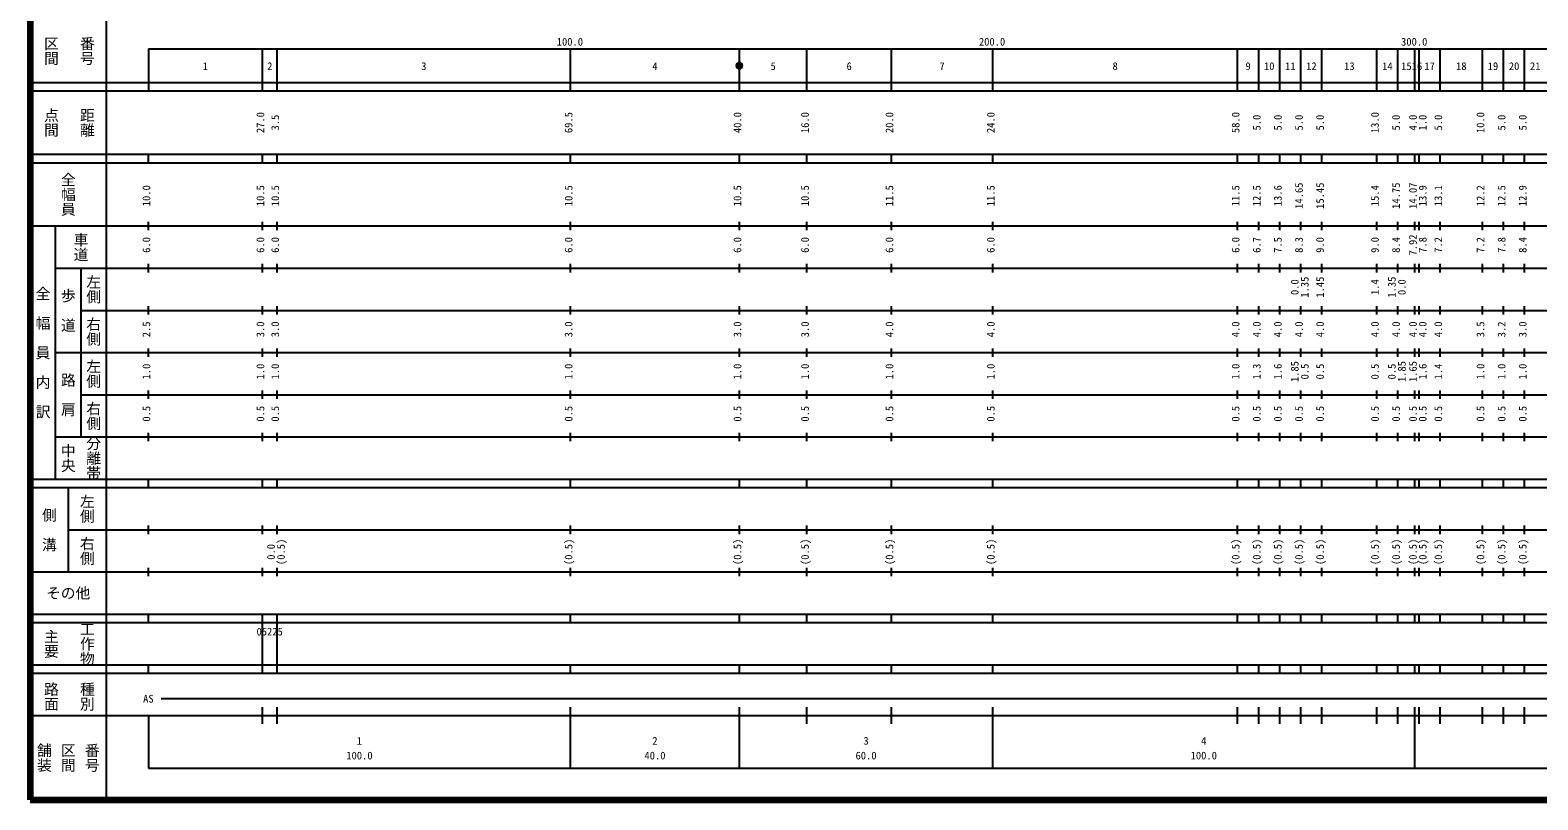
# Model space of a CAD drawing. Units: millimetres on the paper, enlarged 1000 times. Extents: x 40000 to 680000, y 20000 to 380000.
# Drawn here: x 40000 to 397129, y 20000 to 202409 of the extents above; entities that cross this region are included whole.
import ezdxf
from ezdxf.enums import TextEntityAlignment as Align

# ---------------------------------------------------------------- set-up
doc = ezdxf.new("R2010")
doc.units = ezdxf.units.MM
doc.header["$LTSCALE"] = 1000
doc.layers.add('M-TTL', color=2, linetype='Continuous', lineweight=140)
doc.layers.add('M-TTL-BAND', color=7, linetype='Continuous', lineweight=25)
doc.styles.add('@ＭＳ ゴシック', font='')
doc.styles.add('ＭＳ ゴシック', font='')
doc.styles.get('@ＭＳ ゴシック').set_extended_font_data('@MS Gothic')
doc.styles.get('ＭＳ ゴシック').set_extended_font_data('MS Gothic')

msp = doc.modelspace()

# ---------------------------------------------------------------- hatches: boundary and pattern name
at = {"layer": 'M-TTL-BAND'}
msp.add_hatch(color=256, dxfattribs=at).paths.add_polyline_path([(208750, 194000, 1), (207250, 194000, 1)])

# ---------------------------------------------------------------- linework, layer by layer
at = {"layer": 'M-TTL'}
for p, q in [((40000, 380000), (40000, 20000)), ((40000, 20000), (680000, 20000))]:
    msp.add_line(p, q, dxfattribs=at)
at = {"layer": 'M-TTL-BAND'}
for p, q in [((58000, 370000), (58000, 20000)), ((68000, 198000), (579000, 198000)), ((68000, 198000), (68000, 188000)), ((95000, 188000), (95000, 198000)), ((98500, 188000), (98500, 198000)), ((168000, 188000), (168000, 198000)), ((208000, 188000), (208000, 198000)), ((224000, 188000), (224000, 198000)), ((244000, 188000), (244000, 198000)), ((268000, 188000), (268000, 198000)), ((326000, 188000), (326000, 198000)), ((331000, 188000), (331000, 198000)), ((336000, 188000), (336000, 198000)), ((341000, 188000), (341000, 198000)), ((346000, 188000), (346000, 198000)), ((359000, 188000), (359000, 198000)), ((364000, 188000), (364000, 198000)), ((368000, 188000), (368000, 198000)), ((369000, 188000), (369000, 198000)), ((374000, 188000), (374000, 198000)), ((384000, 188000), (384000, 198000)), ((389000, 188000), (389000, 198000)), ((394000, 188000), (394000, 198000)), ((40000, 190000), (579000, 190000)), ((40000, 188000), (579000, 188000)), ((40000, 173000), (579000, 173000)), ((68000, 171000), (68000, 173000)), ((95000, 171000), (95000, 173000)), ((98500, 171000), (98500, 173000)), ((168000, 171000), (168000, 173000)), ((208000, 171000), (208000, 173000)), ((224000, 171000), (224000, 173000)), ((244000, 171000), (244000, 173000)), ((268000, 171000), (268000, 173000)), ((326000, 171000), (326000, 173000)), ((331000, 171000), (331000, 173000)), ((336000, 171000), (336000, 173000)), ((341000, 171000), (341000, 173000)), ((346000, 171000), (346000, 173000)), ((359000, 171000), (359000, 173000)), ((364000, 171000), (364000, 173000)), ((368000, 171000), (368000, 173000)), ((369000, 171000), (369000, 173000)), ((374000, 171000), (374000, 173000)), ((384000, 171000), (384000, 173000)), ((389000, 171000), (389000, 173000)), ((394000, 171000), (394000, 173000)), ((40000, 171000), (579000, 171000)), ((40000, 156000), (579000, 156000)), ((46000, 96000), (46000, 156000)), ((68000, 155000), (68000, 157000)), ((95000, 155000), (95000, 157000)), ((98500, 155000), (98500, 157000)), ((168000, 155000), (168000, 157000)), ((208000, 155000), (208000, 157000)), ((224000, 155000), (224000, 157000)), ((244000, 155000), (244000, 157000)), ((268000, 155000), (268000, 157000)), ((326000, 155000), (326000, 157000)), ((331000, 155000), (331000, 157000)), ((336000, 155000), (336000, 157000)), ((341000, 155000), (341000, 157000)), ((346000, 155000), (346000, 157000)), ((359000, 155000), (359000, 157000)), ((364000, 155000), (364000, 157000)), ((368000, 155000), (368000, 157000)), ((369000, 155000), (369000, 157000)), ((374000, 155000), (374000, 157000)), ((384000, 155000), (384000, 157000)), ((389000, 155000), (389000, 157000)), ((394000, 155000), (394000, 157000)), ((68000, 145000), (68000, 147000)), ((95000, 145000), (95000, 147000)), ((98500, 145000), (98500, 147000)), ((168000, 145000), (168000, 147000)), ((208000, 145000), (208000, 147000)), ((224000, 145000), (224000, 147000)), ((244000, 145000), (244000, 147000)), ((268000, 145000), (268000, 147000)), ((326000, 145000), (326000, 147000)), ((331000, 145000), (331000, 147000)), ((336000, 145000), (336000, 147000)), ((341000, 145000), (341000, 147000)), ((346000, 145000), (346000, 147000)), ((359000, 145000), (359000, 147000)), ((364000, 145000), (364000, 147000)), ((368000, 145000), (368000, 147000)), ((369000, 145000), (369000, 147000)), ((374000, 145000), (374000, 147000)), ((384000, 145000), (384000, 147000)), ((389000, 145000), (389000, 147000)), ((394000, 145000), (394000, 147000)), ((46000, 146000), (579000, 146000)), ((52000, 146000), (52000, 106000)), ((52000, 136000), (579000, 136000)), ((68000, 135000), (68000, 137000)), ((95000, 135000), (95000, 137000)), ((98500, 135000), (98500, 137000)), ((168000, 135000), (168000, 137000)), ((208000, 135000), (208000, 137000)), ((224000, 135000), (224000, 137000)), ((244000, 135000), (244000, 137000)), ((268000, 135000), (268000, 137000)), ((326000, 135000), (326000, 137000)), ((331000, 135000), (331000, 137000)), ((336000, 135000), (336000, 137000)), ((341000, 135000), (341000, 137000)), ((346000, 135000), (346000, 137000)), ((359000, 135000), (359000, 137000)), ((364000, 135000), (364000, 137000)), ((368000, 135000), (368000, 137000)), ((369000, 135000), (369000, 137000)), ((374000, 135000), (374000, 137000)), ((384000, 135000), (384000, 137000)), ((389000, 135000), (389000, 137000)), ((394000, 135000), (394000, 137000)), ((46000, 126000), (579000, 126000)), ((68000, 125000), (68000, 127000)), ((95000, 125000), (95000, 127000)), ((98500, 125000), (98500, 127000)), ((168000, 125000), (168000, 127000)), ((208000, 125000), (208000, 127000)), ((224000, 125000), (224000, 127000)), ((244000, 125000), (244000, 127000)), ((268000, 125000), (268000, 127000)), ((326000, 125000), (326000, 127000)), ((331000, 125000), (331000, 127000)), ((336000, 125000), (336000, 127000)), ((341000, 125000), (341000, 127000)), ((346000, 125000), (346000, 127000)), ((359000, 125000), (359000, 127000)), ((364000, 125000), (364000, 127000)), ((368000, 125000), (368000, 127000)), ((369000, 125000), (369000, 127000)), ((374000, 125000), (374000, 127000)), ((384000, 125000), (384000, 127000)), ((389000, 125000), (389000, 127000)), ((394000, 125000), (394000, 127000)), ((52000, 116000), (579000, 116000)), ((68000, 115000), (68000, 117000)), ((95000, 115000), (95000, 117000)), ((98500, 115000), (98500, 117000)), ((168000, 115000), (168000, 117000)), ((208000, 115000), (208000, 117000)), ((224000, 115000), (224000, 117000)), ((244000, 115000), (244000, 117000)), ((268000, 115000), (268000, 117000)), ((326000, 115000), (326000, 117000)), ((331000, 115000), (331000, 117000)), ((336000, 115000), (336000, 117000)), ((341000, 115000), (341000, 117000)), ((346000, 115000), (346000, 117000)), ((359000, 115000), (359000, 117000)), ((364000, 115000), (364000, 117000)), ((368000, 115000), (368000, 117000)), ((369000, 115000), (369000, 117000)), ((374000, 115000), (374000, 117000)), ((384000, 115000), (384000, 117000)), ((389000, 115000), (389000, 117000)), ((394000, 115000), (394000, 117000)), ((46000, 106000), (579000, 106000)), ((68000, 105000), (68000, 107000)), ((95000, 105000), (95000, 107000)), ((98500, 105000), (98500, 107000)), ((168000, 105000), (168000, 107000)), ((208000, 105000), (208000, 107000)), ((224000, 105000), (224000, 107000)), ((244000, 105000), (244000, 107000)), ((268000, 105000), (268000, 107000)), ((326000, 105000), (326000, 107000)), ((331000, 105000), (331000, 107000)), ((336000, 105000), (336000, 107000)), ((341000, 105000), (341000, 107000)), ((346000, 105000), (346000, 107000)), ((359000, 105000), (359000, 107000)), ((364000, 105000), (364000, 107000)), ((368000, 105000), (368000, 107000)), ((369000, 105000), (369000, 107000)), ((374000, 105000), (374000, 107000)), ((384000, 105000), (384000, 107000)), ((389000, 105000), (389000, 107000)), ((394000, 105000), (394000, 107000)), ((40000, 96000), (579000, 96000)), ((40000, 94000), (579000, 94000)), ((49000, 94000), (49000, 74000)), ((68000, 94000), (68000, 96000)), ((95000, 94000), (95000, 96000)), ((98500, 94000), (98500, 96000)), ((168000, 94000), (168000, 96000)), ((208000, 94000), (208000, 96000)), ((224000, 94000), (224000, 96000)), ((244000, 94000), (244000, 96000)), ((268000, 94000), (268000, 96000)), ((326000, 94000), (326000, 96000)), ((331000, 94000), (331000, 96000)), ((336000, 94000), (336000, 96000)), ((341000, 94000), (341000, 96000)), ((346000, 94000), (346000, 96000)), ((359000, 94000), (359000, 96000)), ((364000, 94000), (364000, 96000)), ((368000, 94000), (368000, 96000)), ((369000, 94000), (369000, 96000)), ((374000, 94000), (374000, 96000)), ((384000, 94000), (384000, 96000)), ((389000, 94000), (389000, 96000)), ((394000, 94000), (394000, 96000)), ((49000, 84000), (579000, 84000)), ((68000, 83000), (68000, 85000)), ((95000, 83000), (95000, 85000)), ((98500, 83000), (98500, 85000)), ((168000, 83000), (168000, 85000)), ((208000, 83000), (208000, 85000)), ((224000, 83000), (224000, 85000)), ((244000, 83000), (244000, 85000)), ((268000, 83000), (268000, 85000)), ((326000, 83000), (326000, 85000)), ((331000, 83000), (331000, 85000)), ((336000, 83000), (336000, 85000)), ((341000, 83000), (341000, 85000)), ((346000, 83000), (346000, 85000)), ((359000, 83000), (359000, 85000)), ((364000, 83000), (364000, 85000)), ((368000, 83000), (368000, 85000)), ((369000, 83000), (369000, 85000)), ((374000, 83000), (374000, 85000)), ((384000, 83000), (384000, 85000)), ((389000, 83000), (389000, 85000)), ((394000, 83000), (394000, 85000)), ((68000, 73000), (68000, 75000)), ((95000, 73000), (95000, 75000)), ((98500, 73000), (98500, 75000)), ((168000, 73000), (168000, 75000)), ((208000, 73000), (208000, 75000)), ((224000, 73000), (224000, 75000)), ((244000, 73000), (244000, 75000)), ((268000, 73000), (268000, 75000)), ((326000, 73000), (326000, 75000)), ((331000, 73000), (331000, 75000)), ((336000, 73000), (336000, 75000)), ((341000, 73000), (341000, 75000)), ((346000, 73000), (346000, 75000)), ((359000, 73000), (359000, 75000)), ((364000, 73000), (364000, 75000)), ((368000, 73000), (368000, 75000)), ((369000, 73000), (369000, 75000)), ((374000, 73000), (374000, 75000)), ((384000, 73000), (384000, 75000)), ((389000, 73000), (389000, 75000)), ((394000, 73000), (394000, 75000)), ((40000, 74000), (579000, 74000)), ((40000, 64000), (579000, 64000)), ((40000, 62000), (579000, 62000)), ((68000, 62000), (68000, 64000)), ((95000, 62000), (95000, 64000)), ((95000, 52000), (95000, 62000)), ((98500, 62000), (98500, 64000)), ((98500, 52000), (98500, 62000)), ((168000, 62000), (168000, 64000)), ((208000, 62000), (208000, 64000)), ((224000, 62000), (224000, 64000)), ((244000, 62000), (244000, 64000)), ((268000, 62000), (268000, 64000)), ((326000, 62000), (326000, 64000)), ((331000, 62000), (331000, 64000)), ((336000, 62000), (336000, 64000)), ((341000, 62000), (341000, 64000)), ((346000, 62000), (346000, 64000)), ((359000, 62000), (359000, 64000)), ((364000, 62000), (364000, 64000)), ((368000, 62000), (368000, 64000)), ((369000, 62000), (369000, 64000)), ((374000, 62000), (374000, 64000)), ((384000, 62000), (384000, 64000)), ((389000, 62000), (389000, 64000)), ((394000, 62000), (394000, 64000)), ((40000, 52000), (579000, 52000)), ((40000, 50000), (579000, 50000)), ((68000, 50000), (68000, 52000)), ((95000, 50000), (95000, 52000)), ((98500, 50000), (98500, 52000)), ((168000, 50000), (168000, 52000)), ((208000, 50000), (208000, 52000)), ((224000, 50000), (224000, 52000)), ((244000, 50000), (244000, 52000)), ((268000, 50000), (268000, 52000)), ((326000, 50000), (326000, 52000)), ((331000, 50000), (331000, 52000)), ((336000, 50000), (336000, 52000)), ((341000, 50000), (341000, 52000)), ((346000, 50000), (346000, 52000)), ((359000, 50000), (359000, 52000)), ((364000, 50000), (364000, 52000)), ((368000, 50000), (368000, 52000)), ((369000, 50000), (369000, 52000)), ((374000, 50000), (374000, 52000)), ((384000, 50000), (384000, 52000)), ((389000, 50000), (389000, 52000)), ((394000, 50000), (394000, 52000)), ((71000, 44000), (565000, 44000)), ((40000, 40000), (579000, 40000)), ((68000, 40000), (68000, 27500)), ((95000, 38000), (95000, 42000)), ((98500, 38000), (98500, 42000)), ((168000, 27500), (168000, 42000)), ((208000, 27500), (208000, 42000)), ((224000, 38000), (224000, 42000)), ((244000, 38000), (244000, 42000)), ((268000, 27500), (268000, 42000)), ((326000, 38000), (326000, 42000)), ((331000, 38000), (331000, 42000)), ((336000, 38000), (336000, 42000)), ((341000, 38000), (341000, 42000)), ((346000, 38000), (346000, 42000)), ((359000, 38000), (359000, 42000)), ((364000, 38000), (364000, 42000)), ((368000, 27500), (368000, 42000)), ((369000, 38000), (369000, 42000)), ((374000, 38000), (374000, 42000)), ((384000, 38000), (384000, 42000)), ((389000, 38000), (389000, 42000)), ((394000, 38000), (394000, 42000)), ((68000, 27500), (579000, 27500))]:
    msp.add_line(p, q, dxfattribs=at)
msp.add_lwpolyline([(208750, 194000, 1), (207250, 194000, 1)], format="xyb", close=True, dxfattribs=at)

# ---------------------------------------------------------------- texts
at = {"layer": 'M-TTL-BAND', "style": '@ＭＳ ゴシック'}
for s, p in [('区間', (45000, 197500)), ('番号', (53500, 197500)), ('点間', (45000, 180500)), ('距離', (53500, 180500)), ('全幅員', (49000, 163500)), ('車道', (52000, 151000)), ('左側', (55000, 141000)), ('全\u3000幅\u3000員\u3000内\u3000訳', (43000, 126000)), ('歩\u3000道', (49000, 136000)), ('右側', (55000, 131000)), ('左側', (55000, 121000)), ('路\u3000肩', (49000, 116000)), ('右側', (55000, 111000)), ('中央', (49000, 101000)), ('分離帯', (55000, 101000)), ('左側', (53500, 89000)), ('側\u3000溝', (44500, 84000)), ('右側', (53500, 79000)), ('工作物', (53500, 57000)), ('主要', (45000, 57000)), ('路面', (45000, 44500)), ('種別', (53500, 44500)), ('舗装', (43333, 30000)), ('区間', (49000, 30000)), ('番号', (54667, 30000))]:
    msp.add_text(s, height=2566, rotation=270, dxfattribs=at).set_placement(p, align=Align.MIDDLE_CENTER)
at = {"layer": 'M-TTL-BAND', "style": 'ＭＳ ゴシック'}
for s, p in [('100.0', (167844, 198195)), ('200.0', (267844, 198195)), ('300.0', (367844, 198195)), ('1', (81500, 192405)), ('2', (96750, 192405)), ('3', (133250, 192405)), ('4', (188000, 192405)), ('5', (216000, 192405)), ('6', (234000, 192405)), ('7', (256000, 192405)), ('8', (297000, 192405)), ('9', (328500, 192405)), ('10', (333500, 192405)), ('11', (338500, 192405)), ('12', (343500, 192405)), ('13', (352500, 192405)), ('14', (361500, 192405)), ('15', (366000, 192405)), ('16', (368500, 192405)), ('17', (371500, 192405)), ('18', (379000, 192405)), ('19', (386500, 192405)), ('20', (391500, 192405)), ('21', (396500, 192405)), ('AS', (68000, 42500)), ('1', (118000, 32523)), ('2', (188000, 32523)), ('3', (238000, 32523)), ('4', (318000, 32523)), ('100.0', (118000, 29033)), ('40.0', (188000, 29033)), ('60.0', (238000, 29033)), ('100.0', (318000, 29033))]:
    msp.add_text(s, height=1833, dxfattribs=at).set_placement(p, align=Align.BOTTOM_CENTER)
for s, p in [('27.0', (96000, 180500)), ('3.5', (99500, 180500)), ('69.5', (169000, 180500)), ('40.0', (209000, 180500)), ('16.0', (225000, 180500)), ('20.0', (245000, 180500)), ('24.0', (269000, 180500)), ('58.0', (327000, 180500)), ('5.0', (332000, 180500)), ('5.0', (337000, 180500)), ('5.0', (342000, 180500)), ('5.0', (347000, 180500)), ('13.0', (360000, 180500)), ('5.0', (365000, 180500)), ('4.0', (369000, 180500)), ('1.0', (371312, 180500)), ('5.0', (375000, 180500)), ('10.0', (385000, 180500)), ('5.0', (390000, 180500)), ('5.0', (395000, 180500)), ('10.0', (69000, 163174)), ('10.5', (96000, 163174)), ('10.5', (99500, 163174)), ('10.5', (169000, 163174)), ('10.5', (209000, 163174)), ('10.5', (225000, 163174)), ('11.5', (245000, 163174)), ('11.5', (269000, 163174)), ('11.5', (327000, 163174)), ('12.5', (332000, 163174)), ('13.6', (337000, 163174)), ('14.65', (342000, 163174)), ('15.45', (347000, 163174)), ('15.4', (360000, 163174)), ('14.75', (365000, 163174)), ('14.07', (369000, 163174)), ('13.9', (371312, 163174)), ('13.1', (375000, 163174)), ('12.2', (385000, 163174)), ('12.5', (390000, 163174)), ('12.9', (395000, 163174)), ('7.92', (369000, 151500)), ('6.0', (69000, 151500)), ('6.0', (96000, 151500)), ('6.0', (99500, 151500)), ('6.0', (169000, 151500)), ('6.0', (209000, 151500)), ('6.0', (225000, 151500)), ('6.0', (245000, 151500)), ('6.0', (269000, 151500)), ('6.0', (327000, 151500)), ('6.7', (332000, 151500)), ('7.5', (337000, 151500)), ('8.3', (342000, 151500)), ('9.0', (347000, 151500)), ('9.0', (360000, 151500)), ('8.4', (365000, 151500)), ('7.8', (371312, 151500)), ('7.2', (375000, 151500)), ('7.2', (385000, 151500)), ('7.8', (390000, 151500)), ('8.4', (395000, 151500)), ('0.0', (341000, 141500)), ('1.35', (343370, 141500)), ('1.45', (347000, 141500)), ('1.4', (360000, 141500)), ('1.35', (364000, 141500)), ('0.0', (366370, 141500)), ('2.5', (69000, 131500)), ('3.0', (96000, 131500)), ('3.0', (99500, 131500)), ('3.0', (169000, 131500)), ('3.0', (209000, 131500)), ('3.0', (225000, 131500)), ('4.0', (245000, 131500)), ('4.0', (269000, 131500)), ('4.0', (327000, 131500)), ('4.0', (332000, 131500)), ('4.0', (337000, 131500)), ('4.0', (342000, 131500)), ('4.0', (347000, 131500)), ('4.0', (360000, 131500)), ('4.0', (365000, 131500)), ('4.0', (369000, 131500)), ('4.0', (371312, 131500)), ('4.0', (375000, 131500)), ('3.5', (385000, 131500)), ('3.2', (390000, 131500)), ('3.0', (395000, 131500)), ('1.0', (69000, 121500)), ('1.0', (96000, 121500)), ('1.0', (99500, 121500)), ('1.0', (169000, 121500)), ('1.0', (209000, 121500)), ('1.0', (225000, 121500)), ('1.0', (245000, 121500)), ('1.0', (269000, 121500)), ('1.0', (327000, 121500)), ('1.3', (332000, 121500)), ('1.6', (337000, 121500)), ('1.85', (341000, 121500)), ('0.5', (343370, 121500)), ('0.5', (347000, 121500)), ('0.5', (360000, 121500)), ('0.5', (364000, 121500)), ('1.85', (366370, 121500)), ('1.65', (369000, 121500)), ('1.6', (371312, 121500)), ('1.4', (375000, 121500)), ('1.0', (385000, 121500)), ('1.0', (390000, 121500)), ('1.0', (395000, 121500)), ('0.5', (69000, 111500)), ('0.5', (96000, 111500)), ('0.5', (99500, 111500)), ('0.5', (169000, 111500)), ('0.5', (209000, 111500)), ('0.5', (225000, 111500)), ('0.5', (245000, 111500)), ('0.5', (269000, 111500)), ('0.5', (327000, 111500)), ('0.5', (332000, 111500)), ('0.5', (337000, 111500)), ('0.5', (342000, 111500)), ('0.5', (347000, 111500)), ('0.5', (360000, 111500)), ('0.5', (365000, 111500)), ('0.5', (369000, 111500)), ('0.5', (371312, 111500)), ('0.5', (375000, 111500)), ('0.5', (385000, 111500)), ('0.5', (390000, 111500)), ('0.5', (395000, 111500)), ('0.0', (98500, 78764)), ('(0.5)', (100870, 78764)), ('(0.5)', (169000, 78764)), ('(0.5)', (209000, 78764)), ('(0.5)', (225000, 78764)), ('(0.5)', (245000, 78764)), ('(0.5)', (269000, 78764)), ('(0.5)', (327000, 78764)), ('(0.5)', (332000, 78764)), ('(0.5)', (337000, 78764)), ('(0.5)', (342000, 78764)), ('(0.5)', (347000, 78764)), ('(0.5)', (360000, 78764)), ('(0.5)', (365000, 78764)), ('(0.5)', (369000, 78764)), ('(0.5)', (371312, 78764)), ('(0.5)', (375000, 78764)), ('(0.5)', (385000, 78764)), ('(0.5)', (390000, 78764)), ('(0.5)', (395000, 78764))]:
    msp.add_text(s, height=1833, rotation=90, dxfattribs=at).set_placement(p, align=Align.BOTTOM_CENTER)
msp.add_text('その他', height=2566, dxfattribs=at).set_placement((49000, 69000), align=Align.MIDDLE_CENTER)
msp.add_text('05225', height=1833, dxfattribs=at).set_placement((93625, 58405), align=Align.BOTTOM_LEFT)

doc.saveas('drawing.dxf')
